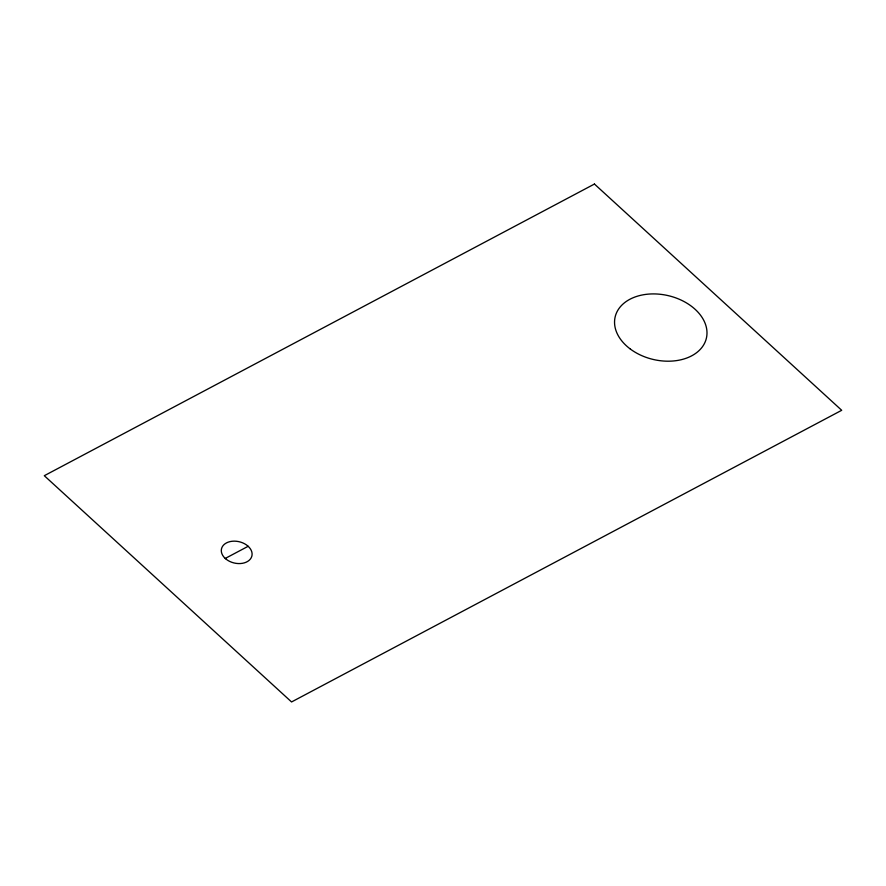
<?xml version="1.0" encoding="UTF-8"?>
<svg xmlns="http://www.w3.org/2000/svg" width="886" height="886" viewBox="0 0 886 886"><rect width="100%" height="100%" fill="white"/><g stroke="black" fill="none" stroke-linecap="round" stroke-linejoin="round"><path stroke-width="1.33" d="M225.232 558.446L248.158 546.297M594.44 184.044L44.3 475.704L291.56 701.956L841.7 410.296L594.44 184.044M630.289 349.006A46.847 32.782 13.1 0 0 706.109 339.272A46.847 32.782 13.1 0 0 645.883 294.385A46.847 32.782 13.1 0 0 630.289 349.006M226.295 559.332A15.616 10.931 13.1 0 0 251.746 556.497A15.616 10.931 13.1 0 0 232.054 541.268A15.616 10.931 13.1 0 0 226.295 559.332"/></g></svg>
